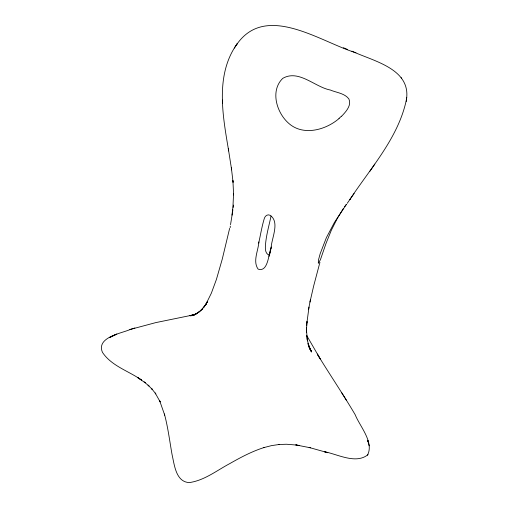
<?xml version="1.0" encoding="UTF-8"?>
<svg xmlns="http://www.w3.org/2000/svg" width="508" height="508" viewBox="0 0 508 508"><rect width="100%" height="100%" fill="white"/><g stroke="black" fill="none" stroke-linecap="round" stroke-linejoin="round"><path stroke-width="0.76" d="M306.559 328.117L306.527 332.581L306.534 330.733L307.423 340.9L306.73 335.515M306.559 327.971L306.54 329.165L306.984 321.513L306.686 325.749M354.127 193.51L349.885 199.492C370.77 167.748 398.685 137.465 406.521 99.2C410.959 68.478 372.624 60.979 351.911 51.168M306.883 322.986L309.01 307.08M230.308 226.117L230.181 227.654M233.159 207.423L233.439 205.073M231.966 215.157L232.918 207.251L233.585 193.383L233.61 194.945L232.918 180.531L233.064 182.309L231.369 167.824M406.222 101.486L406.737 97.453M232.448 212.827L230.524 224.682M232.664 211.296L232.874 209.772M268.999 256.349L271.405 246.996C268.522 252.546 268.522 272.669 258.121 269.138C252.52 261.283 258.362 250.577 258.877 241.929M308.502 309.728L310.464 299.46M269.729 254.07L270.11 252.228M258.699 243.11C260.502 235.007 261.817 226.771 264.211 218.815C264.782 216.192 267.475 213.836 270.135 215.322C280.219 222.098 271.38 238.55 271.101 248.126M229.635 228.39L222.263 259.118L216.408 279.451L211.353 293.18L205.461 305.137L207.62 301.327L207.207 302.044M309.969 302.044L313.626 286.125L319.932 262.312M271.056 216.021C268.865 226.435 265.722 236.817 265.347 247.51C265.271 250.501 266.084 254.667 269.685 255.111M207.62 301.327L203.829 307.289L206.083 304.133L200.939 310.325L202.946 308.597L197.752 312.833L200.146 311.226L194.97 314.604L197.51 312.972L191.7 315.754L195.085 314.401L190.602 315.836L195.085 314.401M343.491 208.331L337.541 218.002L331.356 230.2L326.104 243.192L320.383 259.804L318.313 263.354L318.414 260.217L320.161 253.759L326.371 237.687L334.378 222.504L346.5 204.222L344.608 206.692M236.195 45.263C265.322 1.81 320.281 41.904 355.975 52.794M234.353 48.082L237.198 43.713C214.84 74.924 222.79 115.818 228.683 150.939M367.462 455.206C374.377 442.233 359.702 426.218 355.213 414.769C343.656 395.084 330.841 376.174 318.91 356.718M374.809 164.103L369.926 171.247M347.231 203.327L350.431 198.723M368.008 454.635C355.848 464.572 337.61 454.165 324.301 451.675L327.819 452.73M341.636 116.205C345.789 111.836 351.847 105.448 348.882 98.927C344.532 93.193 336.55 92.672 330.327 90.024C314.877 87.109 298.742 69.113 282.772 78.353C270.186 90.532 276.416 111.97 287.985 122.669C302.501 136.506 325.552 130.232 339.185 118.427M196.145 314.058L191.453 315.455L195.243 314.477M134.868 327.99L129.921 329.54L155.759 322.618L195.053 314.566M130.645 329.305C121.958 333.375 96.063 336.963 102.419 352.298C111.582 366.135 128.651 370.916 141.662 380.149L137.941 377.742L145.275 382.81L144.164 381.965L148.99 385.997L148.044 385.127L152.527 389.649L151.695 388.715L155.823 393.91L155.181 393.001L160.204 401.917L159.69 400.812L164.706 415.106L164.401 413.982C168.002 427.33 169.653 441.084 172.079 454.666C174.434 464.858 175.806 481.851 189.224 482.6C204.337 480.511 216.706 470.529 229.864 463.55C240.906 457.251 252.235 451.244 264.414 447.434L263.792 447.618L271.621 445.599L279.476 444.449L278.695 444.519L286.455 444.246L296.863 445.078M195.129 314.496L193.04 315.004L195.148 314.528M195.18 314.509L192.494 315.087L195.561 314.452L189.389 315.639M192.443 315.068L195.091 314.56M299.574 445.491L295.77 444.913L310.394 447.783L309.131 447.472L326.231 452.26M343.421 47.752L347.415 49.403M401.155 77.667L401.587 78.226M346.348 400.152L341.719 392.779M318.579 356.152L317.303 354.044L320.25 358.946L306.597 335.356M308.47 346.012L311.41 351.498L309.213 347.123M309.239 347.186L311.499 352.025L308.127 344.151L310.223 349.307M309.105 346.704L310.255 349.25M309.131 346.608L310.001 349.066L308.07 343.205L308.61 345.389L307.162 338.836M368.294 442.347L367.868 440.69L368.205 441.712M367.868 440.69L369.183 445.789M228.289 148.533L231.642 169.856M222.364 100.032L222.529 103.213M341.427 116.192A34.919 15.05 -25.3 0 1 338.988 118.389M110.992 336.817L109.328 337.63L116.834 334.074L110.992 336.817"/></g></svg>
